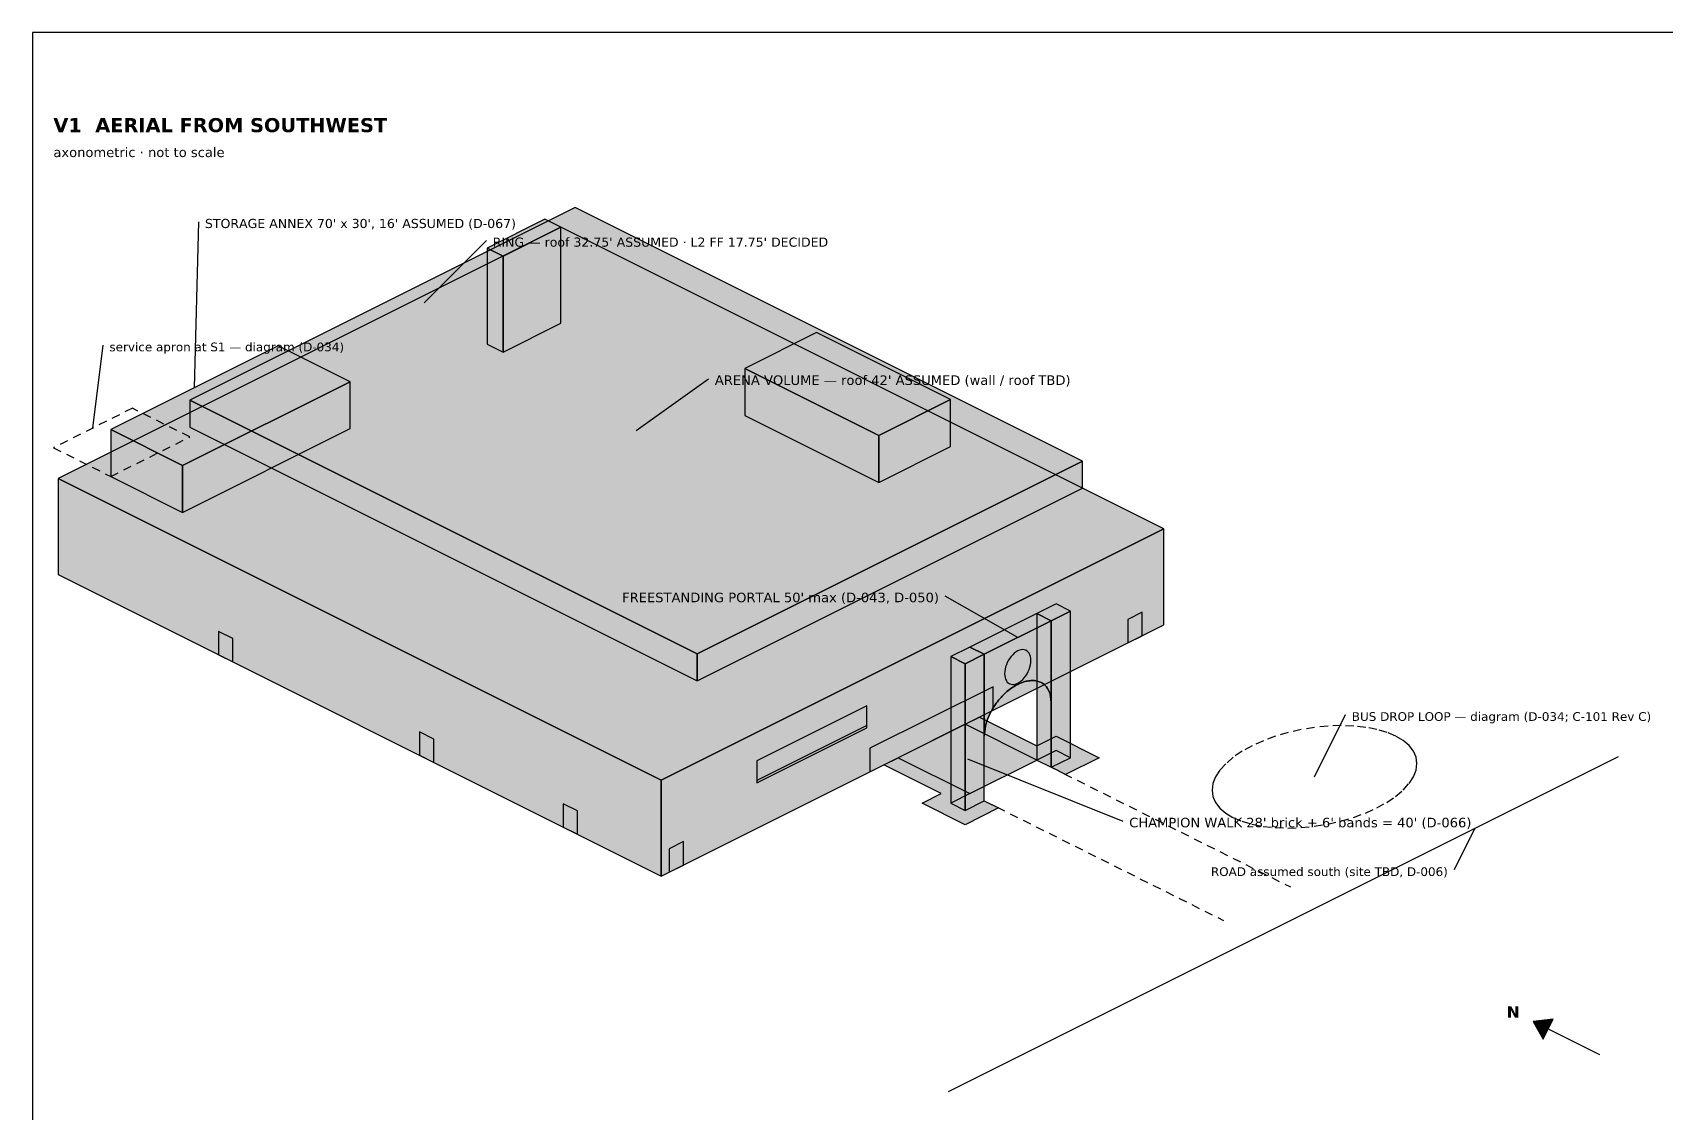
# Model space of a CAD drawing. Header units: inches. Extents: x 0.5 to 16.5, y 0.5 to 10.5.
# Drawn here: x 0.5 to 8.38, y 5.29 to 10.5 of the extents above; entities that cross this region are included whole.
import ezdxf
from ezdxf.enums import TextEntityAlignment as Align

# ---------------------------------------------------------------- set-up
doc = ezdxf.new("R2010")
doc.units = ezdxf.units.IN
doc.header["$MEASUREMENT"] = 0
for name, color, linetype in [('A-ANNO-TEXT', 7, 'Continuous'), ('A-ANNO-VIEW', 7, 'Continuous'), ('A-MASS', 7, 'Continuous'), ('C-SITE-DIAG', 7, 'Continuous'), ('G-ANNO-TTLB', 7, 'Continuous')]:
    doc.layers.add(name, color=color, linetype=linetype)
doc.styles.add('KS-BOLD', font='DejaVuSans-Bold.ttf')
doc.styles.add('KS-REG', font='DejaVuSans.ttf')

msp = doc.modelspace()

# ---------------------------------------------------------------- hatches: boundary and pattern name
at = {"layer": 'A-ANNO-TEXT', "true_color": 0x000000}
msp.add_hatch(color=7, dxfattribs=at).paths.add_polyline_path([(7.739, 5.7305), (7.7873, 5.646), (7.8356, 5.7426)])
at = {"layer": 'A-MASS', "true_color": 0xcdcdcd}
for points in [[(3.7054, 7.5044), (5.5641, 8.4338), (3.1167, 9.6575), (1.258, 8.7281)], [(2.7694, 8.9593), (3.0474, 9.0983), (3.0474, 9.5613), (2.7694, 9.4223)], [(1.2234, 8.1863), (2.0315, 8.5903), (2.0315, 8.8165), (1.2234, 8.4125)], [(4.5818, 8.3311), (4.9281, 8.5043), (4.9281, 8.7305), (4.5818, 8.5573)], [(3.5323, 6.4315), (5.9566, 7.6437), (5.9566, 8.1067), (3.5323, 6.8946)]]:
    msp.add_hatch(color=7, dxfattribs=at).paths.add_polyline_path(points)
at = {"layer": 'A-MASS', "true_color": 0xe4e4e4}
for points in [[(3.5323, 6.8946), (5.9566, 8.1067), (3.0474, 9.5613), (0.6231, 8.3492)], [(2.7694, 9.4223), (3.0474, 9.5613), (2.9704, 9.5998), (2.6924, 9.4608)], [(1.2234, 8.4125), (2.0315, 8.8165), (1.6852, 8.9897), (0.8771, 8.5857)], [(4.5818, 8.5573), (4.9281, 8.7305), (4.2816, 9.0537), (3.9353, 8.8806)]]:
    msp.add_hatch(color=7, dxfattribs=at).paths.add_polyline_path(points)
at = {"layer": 'A-MASS', "true_color": 0xb6b6b6}
for points in [[(2.6924, 8.9977), (2.7694, 8.9593), (2.7694, 9.4223), (2.6924, 9.4608)], [(3.9353, 8.6543), (4.5818, 8.3311), (4.5818, 8.5573), (3.9353, 8.8806)], [(0.8771, 8.3594), (1.2234, 8.1863), (1.2234, 8.4125), (0.8771, 8.5857)], [(0.6231, 7.8861), (3.5323, 6.4315), (3.5323, 6.8946), (0.6231, 8.3492)]]:
    msp.add_hatch(color=7, dxfattribs=at).paths.add_polyline_path(points)
at = {"layer": 'A-MASS', "true_color": 0xa4a4a4}
msp.add_hatch(color=7, dxfattribs=at).paths.add_polyline_path([(1.258, 8.5974), (3.7054, 7.3737), (3.7054, 7.5044), (1.258, 8.7281)])
at = {"layer": 'A-MASS', "true_color": 0xb9b9b9}
msp.add_hatch(color=7, dxfattribs=at).paths.add_polyline_path([(3.7054, 7.3737), (5.5641, 8.303), (5.5641, 8.4338), (3.7054, 7.5044)])
at = {"layer": 'A-MASS', "true_color": 0xd8ccb0}
for points in [[(5.414, 7.6637), (5.5063, 7.7099), (5.4371, 7.7445), (5.3447, 7.6984)], [(5.0907, 7.5021), (5.414, 7.6637), (5.3447, 7.6984), (5.0215, 7.5367)], [(4.9984, 7.4559), (5.0907, 7.5021), (5.0215, 7.5367), (4.9291, 7.4906)]]:
    msp.add_hatch(color=7, dxfattribs=at).paths.add_polyline_path(points)
at = {"layer": 'A-MASS', "true_color": 0xc2b89e}
for points in [[(5.0907, 7.1076), (5.0965, 7.1551), (5.1023, 7.1759), (5.1081, 7.1921), (5.1138, 7.2058), (5.1196, 7.218), (5.1254, 7.229), (5.1312, 7.2391), (5.1369, 7.2485), (5.1427, 7.2572), (5.1485, 7.2654), (5.1542, 7.2731), (5.16, 7.2803), (5.1658, 7.2872), (5.1716, 7.2938), (5.1773, 7.3), (5.1831, 7.3058), (5.1889, 7.3114), (5.1946, 7.3167), (5.2004, 7.3218), (5.2062, 7.3266), (5.212, 7.3312), (5.2177, 7.3355), (5.2235, 7.3396), (5.2293, 7.3434), (5.2351, 7.3471), (5.2408, 7.3505), (5.2466, 7.3537), (5.2524, 7.3567), (5.2581, 7.3595), (5.2639, 7.362), (5.2697, 7.3644), (5.2755, 7.3665), (5.2812, 7.3684), (5.287, 7.3701), (5.2928, 7.3716), (5.2985, 7.3728), (5.3043, 7.3737), (5.3101, 7.3745), (5.3159, 7.3749), (5.3216, 7.3751), (5.3274, 7.375), (5.3332, 7.3746), (5.339, 7.3738), (5.3447, 7.3727), (5.3505, 7.3712), (5.3563, 7.3693), (5.362, 7.3669), (5.3678, 7.3639), (5.3736, 7.3603), (5.3794, 7.356), (5.3851, 7.3508), (5.3909, 7.3444), (5.3967, 7.3364), (5.4024, 7.3259), (5.4082, 7.3109), (5.414, 7.2693), (5.414, 7.6637), (5.0907, 7.5021)], [(5.414, 6.9568), (5.5063, 7.003), (5.5063, 7.7099), (5.414, 7.6637)], [(4.9984, 6.749), (5.0907, 6.7952), (5.0907, 7.5021), (4.9984, 7.4559)]]:
    msp.add_hatch(color=7, dxfattribs=at).paths.add_polyline_path(points)
at = {"layer": 'A-MASS', "true_color": 0xada38d}
for points in [[(5.3447, 6.9914), (5.414, 6.9568), (5.414, 7.6637), (5.3447, 7.6984)], [(4.9291, 6.7836), (4.9984, 6.749), (4.9984, 7.4559), (4.9291, 7.4906)]]:
    msp.add_hatch(color=7, dxfattribs=at).paths.add_polyline_path(points)
at = {"layer": 'A-MASS', "true_color": 0x171717}
for points in [[(5.7829, 7.5569), (5.8522, 7.5915), (5.8522, 7.7046), (5.7829, 7.67)], [(5.3159, 7.4719), (5.3153, 7.4817), (5.3137, 7.4909), (5.311, 7.4992), (5.3074, 7.5065), (5.3027, 7.5126), (5.2973, 7.5176), (5.291, 7.5211), (5.2841, 7.5233), (5.2767, 7.5241), (5.2688, 7.5235), (5.2607, 7.5214), (5.2524, 7.5179), (5.2441, 7.5131), (5.2359, 7.507), (5.2281, 7.4998), (5.2206, 7.4916), (5.2137, 7.4825), (5.2075, 7.4727), (5.202, 7.4623), (5.1974, 7.4515), (5.1937, 7.4406), (5.191, 7.4296), (5.1894, 7.4188), (5.1889, 7.4084), (5.1894, 7.3985), (5.191, 7.3893), (5.1937, 7.381), (5.1974, 7.3737), (5.202, 7.3676), (5.2075, 7.3627), (5.2137, 7.3591), (5.2206, 7.3569), (5.2281, 7.3561), (5.2359, 7.3568), (5.2441, 7.3589), (5.2524, 7.3624), (5.2607, 7.3672), (5.2688, 7.3732), (5.2767, 7.3804), (5.2841, 7.3887), (5.291, 7.3978), (5.2973, 7.4076), (5.3027, 7.418), (5.3074, 7.4287), (5.311, 7.4397), (5.3137, 7.4507), (5.3153, 7.4614)], [(3.994, 6.8816), (4.5251, 7.1471), (4.5251, 7.2531), (3.994, 6.9876)], [(3.5707, 6.4508), (3.64, 6.4854), (3.64, 6.5985), (3.5707, 6.5639)]]:
    msp.add_hatch(color=7, dxfattribs=at).paths.add_polyline_path(points)
at = {"layer": 'A-MASS', "true_color": 0x151515}
for points in [[(1.3966, 7.4994), (1.4658, 7.4647), (1.4658, 7.5779), (1.3966, 7.6125)], [(2.3663, 7.0145), (2.4356, 6.9799), (2.4356, 7.093), (2.3663, 7.1276)], [(3.0589, 6.6682), (3.1282, 6.6336), (3.1282, 6.7467), (3.0589, 6.7813)]]:
    msp.add_hatch(color=7, dxfattribs=at).paths.add_polyline_path(points)
at = {"layer": 'A-MASS', "true_color": 0x98b2c7}
msp.add_hatch(color=7, dxfattribs=at).paths.add_polyline_path([(4.5395, 6.9351), (5.134, 7.2324), (5.134, 7.3455), (4.5395, 7.0483)])
at = {"layer": 'A-MASS', "true_color": 0xb80000}
msp.add_hatch(color=7, dxfattribs=at).paths.add_polyline_path([(3.994, 6.8816), (4.5251, 7.1471), (4.5251, 7.1584), (3.994, 6.8929)])
at = {"layer": 'C-SITE-DIAG', "true_color": 0xd9b79a}
for points in [[(5.3447, 7.0607), (5.4371, 7.1069), (5.6449, 7.003), (5.4833, 6.9222), (5.414, 6.9568), (5.5063, 7.003), (5.4371, 7.0376), (5.3447, 6.9914), (4.9984, 7.1646), (5.0677, 7.1992)], [(4.6059, 6.9683), (4.6752, 7.003), (5.0215, 6.8298), (4.9291, 6.7836), (4.9984, 6.749), (5.0907, 6.7952), (5.16, 6.7605), (4.9984, 6.6797), (4.7906, 6.7836), (4.883, 6.8298)]]:
    msp.add_hatch(color=7, dxfattribs=at).paths.add_polyline_path(points)
at = {"layer": 'C-SITE-DIAG', "true_color": 0xb5654a}
msp.add_hatch(color=7, dxfattribs=at).paths.add_polyline_path([(5.0215, 6.8298), (5.3447, 6.9914), (4.9984, 7.1646), (4.6752, 7.003)])

# ---------------------------------------------------------------- linework, layer by layer
at = {"layer": 'A-ANNO-TEXT'}
for p, q in [((1.2811, 8.7877), (1.3011, 9.5877)), ((2.3894, 9.1977), (2.6894, 9.4977)), ((0.7905, 8.5932), (0.8405, 8.9932)), ((3.411, 8.581), (3.761, 8.831)), ((5.2524, 7.5829), (4.9024, 7.7829)), ((6.6839, 6.9106), (6.8339, 7.2106)), ((5.0099, 6.9972), (5.7599, 6.6972)), ((7.4573, 6.6624), (7.3573, 6.4624)), ((8.061, 5.5695), (7.739, 5.7305))]:
    msp.add_line(p, q, dxfattribs=at)
msp.add_lwpolyline([(7.739, 5.7305), (7.7873, 5.646), (7.8356, 5.7426)], close=True, dxfattribs=at)
at = {"layer": 'A-MASS'}
for points in [[(3.7054, 7.5044), (5.5641, 8.4338), (3.1167, 9.6575), (1.258, 8.7281)], [(3.5323, 6.8946), (5.9566, 8.1067), (3.0474, 9.5613), (0.6231, 8.3492)], [(2.7694, 9.4223), (3.0474, 9.5613), (2.9704, 9.5998), (2.6924, 9.4608)], [(2.7694, 8.9593), (3.0474, 9.0983), (3.0474, 9.5613), (2.7694, 9.4223)], [(2.6924, 8.9977), (2.7694, 8.9593), (2.7694, 9.4223), (2.6924, 9.4608)], [(1.2234, 8.4125), (2.0315, 8.8165), (1.6852, 8.9897), (0.8771, 8.5857)], [(4.5818, 8.5573), (4.9281, 8.7305), (4.2816, 9.0537), (3.9353, 8.8806)], [(3.9353, 8.6543), (4.5818, 8.3311), (4.5818, 8.5573), (3.9353, 8.8806)], [(1.2234, 8.1863), (2.0315, 8.5903), (2.0315, 8.8165), (1.2234, 8.4125)], [(1.258, 8.5974), (3.7054, 7.3737), (3.7054, 7.5044), (1.258, 8.7281)], [(4.5818, 8.3311), (4.9281, 8.5043), (4.9281, 8.7305), (4.5818, 8.5573)], [(0.8771, 8.3594), (1.2234, 8.1863), (1.2234, 8.4125), (0.8771, 8.5857)], [(3.7054, 7.3737), (5.5641, 8.303), (5.5641, 8.4338), (3.7054, 7.5044)], [(0.6231, 7.8861), (3.5323, 6.4315), (3.5323, 6.8946), (0.6231, 8.3492)], [(3.5323, 6.4315), (5.9566, 7.6437), (5.9566, 8.1067), (3.5323, 6.8946)], [(5.414, 7.6637), (5.5063, 7.7099), (5.4371, 7.7445), (5.3447, 7.6984)], [(5.0907, 7.5021), (5.414, 7.6637), (5.3447, 7.6984), (5.0215, 7.5367)], [(5.0907, 7.1076), (5.0965, 7.1551), (5.1023, 7.1759), (5.1081, 7.1921), (5.1138, 7.2058), (5.1196, 7.218), (5.1254, 7.229), (5.1312, 7.2391), (5.1369, 7.2485), (5.1427, 7.2572), (5.1485, 7.2654), (5.1542, 7.2731), (5.16, 7.2803), (5.1658, 7.2872), (5.1716, 7.2938), (5.1773, 7.3), (5.1831, 7.3058), (5.1889, 7.3114), (5.1946, 7.3167), (5.2004, 7.3218), (5.2062, 7.3266), (5.212, 7.3312), (5.2177, 7.3355), (5.2235, 7.3396), (5.2293, 7.3434), (5.2351, 7.3471), (5.2408, 7.3505), (5.2466, 7.3537), (5.2524, 7.3567), (5.2581, 7.3595), (5.2639, 7.362), (5.2697, 7.3644), (5.2755, 7.3665), (5.2812, 7.3684), (5.287, 7.3701), (5.2928, 7.3716), (5.2985, 7.3728), (5.3043, 7.3737), (5.3101, 7.3745), (5.3159, 7.3749), (5.3216, 7.3751), (5.3274, 7.375), (5.3332, 7.3746), (5.339, 7.3738), (5.3447, 7.3727), (5.3505, 7.3712), (5.3563, 7.3693), (5.362, 7.3669), (5.3678, 7.3639), (5.3736, 7.3603), (5.3794, 7.356), (5.3851, 7.3508), (5.3909, 7.3444), (5.3967, 7.3364), (5.4024, 7.3259), (5.4082, 7.3109), (5.414, 7.2693), (5.414, 7.6637), (5.0907, 7.5021)], [(5.3447, 6.9914), (5.414, 6.9568), (5.414, 7.6637), (5.3447, 7.6984)], [(5.414, 6.9568), (5.5063, 7.003), (5.5063, 7.7099), (5.414, 7.6637)], [(5.7829, 7.5569), (5.8522, 7.5915), (5.8522, 7.7046), (5.7829, 7.67)], [(1.3966, 7.4994), (1.4658, 7.4647), (1.4658, 7.5779), (1.3966, 7.6125)], [(4.9984, 7.4559), (5.0907, 7.5021), (5.0215, 7.5367), (4.9291, 7.4906)], [(4.9291, 6.7836), (4.9984, 6.749), (4.9984, 7.4559), (4.9291, 7.4906)], [(4.9984, 6.749), (5.0907, 6.7952), (5.0907, 7.5021), (4.9984, 7.4559)], [(5.3159, 7.4719), (5.3153, 7.4817), (5.3137, 7.4909), (5.311, 7.4992), (5.3074, 7.5065), (5.3027, 7.5126), (5.2973, 7.5176), (5.291, 7.5211), (5.2841, 7.5233), (5.2767, 7.5241), (5.2688, 7.5235), (5.2607, 7.5214), (5.2524, 7.5179), (5.2441, 7.5131), (5.2359, 7.507), (5.2281, 7.4998), (5.2206, 7.4916), (5.2137, 7.4825), (5.2075, 7.4727), (5.202, 7.4623), (5.1974, 7.4515), (5.1937, 7.4406), (5.191, 7.4296), (5.1894, 7.4188), (5.1889, 7.4084), (5.1894, 7.3985), (5.191, 7.3893), (5.1937, 7.381), (5.1974, 7.3737), (5.202, 7.3676), (5.2075, 7.3627), (5.2137, 7.3591), (5.2206, 7.3569), (5.2281, 7.3561), (5.2359, 7.3568), (5.2441, 7.3589), (5.2524, 7.3624), (5.2607, 7.3672), (5.2688, 7.3732), (5.2767, 7.3804), (5.2841, 7.3887), (5.291, 7.3978), (5.2973, 7.4076), (5.3027, 7.418), (5.3074, 7.4287), (5.311, 7.4397), (5.3137, 7.4507), (5.3153, 7.4614)], [(4.5395, 6.9351), (5.134, 7.2324), (5.134, 7.3455), (4.5395, 7.0483)], [(5.2004, 7.3218), (5.2062, 7.3266), (5.2062, 7.3266), (5.2004, 7.3218)], [(5.2062, 7.3266), (5.212, 7.3312), (5.212, 7.3312), (5.2062, 7.3266)], [(5.212, 7.3312), (5.2177, 7.3355), (5.2177, 7.3355), (5.212, 7.3312)], [(5.2177, 7.3355), (5.2235, 7.3396), (5.2235, 7.3396), (5.2177, 7.3355)], [(5.2235, 7.3396), (5.2293, 7.3434), (5.2293, 7.3434), (5.2235, 7.3396)], [(5.2293, 7.3434), (5.2351, 7.3471), (5.2351, 7.3471), (5.2293, 7.3434)], [(5.2351, 7.3471), (5.2408, 7.3505), (5.2408, 7.3505), (5.2351, 7.3471)], [(5.2408, 7.3505), (5.2466, 7.3537), (5.2466, 7.3537), (5.2408, 7.3505)], [(5.2466, 7.3537), (5.2524, 7.3567), (5.2524, 7.3567), (5.2466, 7.3537)], [(5.2524, 7.3567), (5.2581, 7.3595), (5.2581, 7.3595), (5.2524, 7.3567)], [(5.2581, 7.3595), (5.2639, 7.362), (5.2639, 7.362), (5.2581, 7.3595)], [(5.2639, 7.362), (5.2697, 7.3644), (5.2697, 7.3644), (5.2639, 7.362)], [(5.2697, 7.3644), (5.2755, 7.3665), (5.2755, 7.3665), (5.2697, 7.3644)], [(5.2755, 7.3665), (5.2812, 7.3684), (5.2812, 7.3684), (5.2755, 7.3665)], [(5.2812, 7.3684), (5.287, 7.3701), (5.287, 7.3701), (5.2812, 7.3684)], [(5.287, 7.3701), (5.2928, 7.3716), (5.2928, 7.3716), (5.287, 7.3701)], [(5.2928, 7.3716), (5.2985, 7.3728), (5.2985, 7.3728), (5.2928, 7.3716)], [(5.2985, 7.3728), (5.3043, 7.3737), (5.3043, 7.3737), (5.2985, 7.3728)], [(5.3043, 7.3737), (5.3101, 7.3745), (5.3101, 7.3745), (5.3043, 7.3737)], [(5.3101, 7.3745), (5.3159, 7.3749), (5.3159, 7.3749), (5.3101, 7.3745)], [(5.3159, 7.3749), (5.3216, 7.3751), (5.3216, 7.3751), (5.3159, 7.3749)], [(5.3216, 7.3751), (5.3274, 7.375), (5.3274, 7.375), (5.3216, 7.3751)], [(5.3274, 7.375), (5.3332, 7.3746), (5.3332, 7.3746), (5.3274, 7.375)], [(5.3332, 7.3746), (5.339, 7.3738), (5.339, 7.3738), (5.3332, 7.3746)], [(5.339, 7.3738), (5.3447, 7.3727), (5.3447, 7.3727), (5.339, 7.3738)], [(5.3447, 7.3727), (5.3505, 7.3712), (5.3505, 7.3712), (5.3447, 7.3727)], [(5.3505, 7.3712), (5.3563, 7.3693), (5.3563, 7.3693), (5.3505, 7.3712)], [(5.3563, 7.3693), (5.362, 7.3669), (5.362, 7.3669), (5.3563, 7.3693)], [(5.362, 7.3669), (5.3678, 7.3639), (5.3678, 7.3639), (5.362, 7.3669)], [(5.3678, 7.3639), (5.3736, 7.3603), (5.3736, 7.3603), (5.3678, 7.3639)], [(5.3736, 7.3603), (5.3794, 7.356), (5.3794, 7.356), (5.3736, 7.3603)], [(5.3794, 7.356), (5.3851, 7.3508), (5.3851, 7.3508), (5.3794, 7.356)], [(5.3851, 7.3508), (5.3909, 7.3444), (5.3909, 7.3444), (5.3851, 7.3508)], [(5.3909, 7.3444), (5.3967, 7.3364), (5.3967, 7.3364), (5.3909, 7.3444)], [(5.3967, 7.3364), (5.4024, 7.3259), (5.4024, 7.3259), (5.3967, 7.3364)], [(5.4024, 7.3259), (5.4082, 7.3109), (5.4082, 7.3109), (5.4024, 7.3259)], [(3.994, 6.8816), (4.5251, 7.1471), (4.5251, 7.2531), (3.994, 6.9876)], [(5.1312, 7.2391), (5.1369, 7.2485), (5.1369, 7.2485), (5.1312, 7.2391)], [(5.1369, 7.2485), (5.1427, 7.2572), (5.1427, 7.2572), (5.1369, 7.2485)], [(5.1427, 7.2572), (5.1485, 7.2654), (5.1485, 7.2654), (5.1427, 7.2572)], [(5.1485, 7.2654), (5.1542, 7.2731), (5.1542, 7.2731), (5.1485, 7.2654)], [(5.1542, 7.2731), (5.16, 7.2803), (5.16, 7.2803), (5.1542, 7.2731)], [(5.16, 7.2803), (5.1658, 7.2872), (5.1658, 7.2872), (5.16, 7.2803)], [(5.1658, 7.2872), (5.1716, 7.2938), (5.1716, 7.2938), (5.1658, 7.2872)], [(5.1716, 7.2938), (5.1773, 7.3), (5.1773, 7.3), (5.1716, 7.2938)], [(5.1773, 7.3), (5.1831, 7.3058), (5.1831, 7.3058), (5.1773, 7.3)], [(5.1831, 7.3058), (5.1889, 7.3114), (5.1889, 7.3114), (5.1831, 7.3058)], [(5.1889, 7.3114), (5.1946, 7.3167), (5.1946, 7.3167), (5.1889, 7.3114)], [(5.1946, 7.3167), (5.2004, 7.3218), (5.2004, 7.3218), (5.1946, 7.3167)], [(5.4082, 7.3109), (5.414, 7.2693), (5.414, 7.2693), (5.4082, 7.3109)], [(5.0965, 7.1551), (5.1023, 7.1759), (5.1023, 7.1759), (5.0965, 7.1551)], [(5.1023, 7.1759), (5.1081, 7.1921), (5.1081, 7.1921), (5.1023, 7.1759)], [(5.1081, 7.1921), (5.1138, 7.2058), (5.1138, 7.2058), (5.1081, 7.1921)], [(5.1138, 7.2058), (5.1196, 7.218), (5.1196, 7.218), (5.1138, 7.2058)], [(5.1196, 7.218), (5.1254, 7.229), (5.1254, 7.229), (5.1196, 7.218)], [(5.1254, 7.229), (5.1312, 7.2391), (5.1312, 7.2391), (5.1254, 7.229)], [(2.3663, 7.0145), (2.4356, 6.9799), (2.4356, 7.093), (2.3663, 7.1276)], [(3.994, 6.8816), (4.5251, 7.1471), (4.5251, 7.1584), (3.994, 6.8929)], [(5.0907, 7.1076), (5.0965, 7.1551), (5.0965, 7.1551), (5.0907, 7.1076)], [(3.0589, 6.6682), (3.1282, 6.6336), (3.1282, 6.7467), (3.0589, 6.7813)], [(3.5707, 6.4508), (3.64, 6.4854), (3.64, 6.5985), (3.5707, 6.5639)]]:
    msp.add_lwpolyline(points, close=True, dxfattribs=at)
at = {"layer": 'C-SITE-DIAG'}
for p, q in [((0.981, 8.6884), (0.9452, 8.6706)), ((1.0076, 8.6751), (0.981, 8.6884)), ((0.7931, 8.5945), (0.7574, 8.5766)), ((0.8557, 8.6258), (0.82, 8.6079)), ((0.9184, 8.6571), (0.8826, 8.6392)), ((1.0702, 8.6438), (1.0344, 8.6617)), ((1.1328, 8.6125), (1.097, 8.6304)), ((1.1954, 8.5812), (1.1596, 8.5991)), ((0.6679, 8.5319), (0.6321, 8.514)), ((0.7305, 8.5632), (0.6947, 8.5453)), ((1.1901, 8.516), (1.2259, 8.5338)), ((1.258, 8.5499), (1.2223, 8.5678)), ((1.2527, 8.5473), (1.258, 8.5499)), ((0.6053, 8.5006), (0.6, 8.498)), ((0.6, 8.498), (0.6358, 8.4801)), ((0.6626, 8.4667), (0.6984, 8.4488)), ((0.7252, 8.4354), (0.761, 8.4175)), ((1.0023, 8.422), (1.0381, 8.4399)), ((1.0649, 8.4533), (1.1007, 8.4712)), ((1.1275, 8.4846), (1.1633, 8.5025)), ((0.7878, 8.404), (0.8236, 8.3862)), ((0.8504, 8.3727), (0.8771, 8.3594)), ((0.8771, 8.3594), (0.9128, 8.3773)), ((0.9397, 8.3907), (0.9755, 8.4086)), ((6.4955, 7.1064), (6.458, 7.0926)), ((6.5568, 7.1244), (6.5184, 7.1131)), ((6.6202, 7.1387), (6.5812, 7.1299)), ((6.6847, 7.1491), (6.6452, 7.1428)), ((6.7492, 7.1555), (6.7094, 7.1516)), ((6.8125, 7.1577), (6.7726, 7.1563)), ((6.8737, 7.1556), (6.8337, 7.157)), ((6.9316, 7.1494), (6.8919, 7.1537)), ((6.9853, 7.139), (6.946, 7.1466)), ((7.0338, 7.1248), (6.9955, 7.136)), ((7.0764, 7.1069), (7.0395, 7.1224)), ((7.1122, 7.0856), (7.0778, 7.106)), ((6.3351, 7.0338), (6.302, 7.0113)), ((6.3837, 7.0607), (6.3487, 7.0413)), ((6.4375, 7.085), (6.4011, 7.0685)), ((7.1407, 7.0613), (7.1122, 7.0856)), ((7.1614, 7.0345), (7.1407, 7.0613)), ((7.1739, 7.0055), (7.1614, 7.0345)), ((4.9176, 5.3925), (8.15, 7.0087)), ((5.414, 6.9568), (5.4498, 6.9389)), ((6.2277, 6.9425), (6.2068, 6.9102)), ((6.2564, 6.9742), (6.2295, 6.9445)), ((6.2924, 7.0048), (6.2619, 6.9789)), ((7.1609, 6.911), (7.1737, 6.9433)), ((7.1737, 6.9433), (7.178, 6.975)), ((7.178, 6.975), (7.1739, 7.0055)), ((5.4766, 6.9255), (5.5124, 6.9076)), ((5.5392, 6.8942), (5.575, 6.8763)), ((5.6018, 6.8629), (5.6376, 6.845)), ((6.1941, 6.878), (6.1897, 6.8463)), ((6.2068, 6.9102), (6.1941, 6.878)), ((7.1114, 6.8471), (7.1382, 6.8767)), ((7.1401, 6.8788), (7.1609, 6.911)), ((5.0907, 6.7952), (5.1265, 6.7773)), ((5.6644, 6.8316), (5.7002, 6.8137)), ((5.727, 6.8003), (5.7628, 6.7824)), ((6.1897, 6.8463), (6.1939, 6.8157)), ((6.1939, 6.8157), (6.2064, 6.7867)), ((6.2064, 6.7867), (6.227, 6.7599)), ((6.984, 6.7605), (7.019, 6.7799)), ((7.0327, 6.7874), (7.0658, 6.8099)), ((7.0754, 6.8164), (7.1059, 6.8424)), ((5.1534, 6.7639), (5.1891, 6.746)), ((5.216, 6.7326), (5.2517, 6.7147)), ((5.2786, 6.7013), (5.3144, 6.6834)), ((5.7897, 6.769), (5.8254, 6.7511)), ((5.8523, 6.7377), (5.888, 6.7198)), ((5.9149, 6.7064), (5.9506, 6.6885)), ((6.227, 6.7599), (6.2555, 6.7356)), ((6.2555, 6.7356), (6.2899, 6.7152)), ((6.2914, 6.7144), (6.3282, 6.6988)), ((6.3339, 6.6965), (6.3723, 6.6852)), ((6.811, 6.6969), (6.8493, 6.7081)), ((6.8722, 6.7149), (6.9097, 6.7287)), ((6.9302, 6.7362), (6.9667, 6.7527)), ((5.3412, 6.67), (5.377, 6.6521)), ((5.4038, 6.6386), (5.4396, 6.6208)), ((5.9775, 6.675), (6.0133, 6.6572)), ((6.0401, 6.6437), (6.0759, 6.6259)), ((6.3824, 6.6822), (6.4217, 6.6746)), ((6.4361, 6.6719), (6.4759, 6.6676)), ((6.494, 6.6656), (6.534, 6.6643)), ((6.5552, 6.6636), (6.5952, 6.6649)), ((6.6186, 6.6657), (6.6584, 6.6696)), ((6.6831, 6.6721), (6.7225, 6.6785)), ((6.7476, 6.6825), (6.7866, 6.6913)), ((5.4664, 6.6073), (5.5022, 6.5895)), ((5.529, 6.576), (5.5648, 6.5581)), ((5.5916, 6.5447), (5.6274, 6.5268)), ((6.1027, 6.6124), (6.1385, 6.5945)), ((6.1653, 6.5811), (6.2011, 6.5632)), ((6.2279, 6.5498), (6.2637, 6.5319)), ((5.6542, 6.5134), (5.69, 6.4955)), ((5.7168, 6.4821), (5.7526, 6.4642)), ((6.2905, 6.5185), (6.3263, 6.5006)), ((6.3531, 6.4872), (6.3889, 6.4693)), ((5.7795, 6.4508), (5.8152, 6.4329)), ((5.8421, 6.4195), (5.8778, 6.4016)), ((5.9047, 6.3882), (5.9405, 6.3703)), ((6.4157, 6.4559), (6.4515, 6.438)), ((6.4784, 6.4246), (6.5141, 6.4067)), ((6.541, 6.3933), (6.5684, 6.3796)), ((5.9673, 6.3569), (6.0031, 6.339)), ((6.0299, 6.3256), (6.0657, 6.3077)), ((6.0925, 6.2943), (6.1283, 6.2764)), ((6.1551, 6.263), (6.1909, 6.2451)), ((6.2177, 6.2317), (6.2452, 6.218))]:
    msp.add_line(p, q, dxfattribs=at)
for points in [[(5.3447, 7.0607), (5.4371, 7.1069), (5.6449, 7.003), (5.4833, 6.9222), (5.414, 6.9568), (5.5063, 7.003), (5.4371, 7.0376), (5.3447, 6.9914), (4.9984, 7.1646), (5.0677, 7.1992)], [(5.0215, 6.8298), (5.3447, 6.9914), (4.9984, 7.1646), (4.6752, 7.003)], [(4.6059, 6.9683), (4.6752, 7.003), (5.0215, 6.8298), (4.9291, 6.7836), (4.9984, 6.749), (5.0907, 6.7952), (5.16, 6.7605), (4.9984, 6.6797), (4.7906, 6.7836), (4.883, 6.8298)]]:
    msp.add_lwpolyline(points, close=True, dxfattribs=at)
at = {"layer": 'G-ANNO-TTLB'}
msp.add_lwpolyline([(0.5, 0.5), (16.5, 0.5), (16.5, 10.5), (0.5, 10.5)], close=True, dxfattribs=at)

# ---------------------------------------------------------------- texts
at = {"layer": 'A-ANNO-TEXT', "style": 'KS-REG'}
for s, height, p in [("STORAGE ANNEX 70' x 30', 16' ASSUMED (D-067)", 0.044, (1.3311, 9.5577)), ("RING — roof 32.75' ASSUMED · L2 FF 17.75' DECIDED", 0.044, (2.7194, 9.4677)), ('service apron at S1 — diagram (D-034)', 0.042, (0.8705, 8.9632)), ("ARENA VOLUME — roof 42' ASSUMED (wall / roof TBD)", 0.046, (3.791, 8.801)), ('BUS DROP LOOP — diagram (D-034; C-101 Rev C)', 0.042, (6.8639, 7.1806)), ("CHAMPION WALK 28' brick + 6' bands = 40' (D-066)", 0.046, (5.7899, 6.6672))]:
    msp.add_text(s, height=height, dxfattribs=at).set_placement(p)
for s, height, p in [("FREESTANDING PORTAL 50' max (D-043, D-050)", 0.046, (4.8724, 7.7529)), ('ROAD assumed south (site TBD, D-006)', 0.042, (7.3273, 6.4324))]:
    msp.add_text(s, height=height, dxfattribs=at).set_placement(p, align=Align.RIGHT)
at = {"layer": 'A-ANNO-TEXT', "style": 'KS-BOLD'}
msp.add_text('N', height=0.055, dxfattribs=at).set_placement((7.6424, 5.7488), align=Align.CENTER)
at = {"layer": 'A-ANNO-VIEW'}
for s, height, style, p in [('V1  AERIAL FROM SOUTHWEST', 0.068, 'KS-BOLD', (0.6, 10.02)), ('axonometric · not to scale', 0.046, 'KS-REG', (0.6, 9.9))]:
    msp.add_text(s, height=height, dxfattribs=dict(at, style=style)).set_placement(p)

doc.saveas('drawing.dxf')
